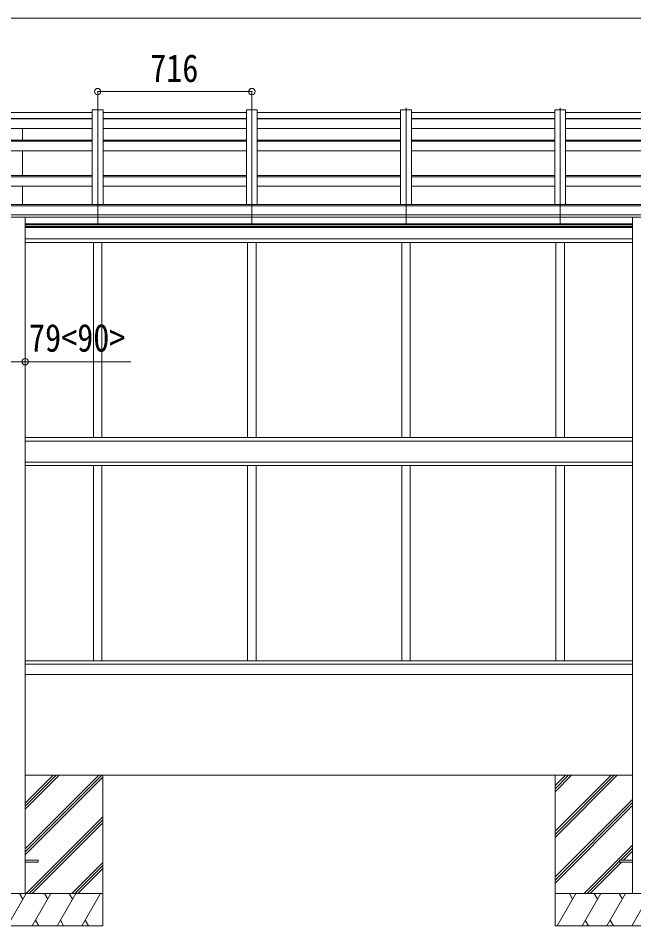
# Model space of a CAD drawing. Units: millimetres at full size, sheet at 1:30; details may follow other scales. Extents: x -8385 to 8479, y -5853 to 5787.
# Drawn here: x 2885 to 5745, y -1250 to 2967 of the extents above; entities that cross this region are included whole.
import ezdxf
from ezdxf.enums import TextEntityAlignment as Align

# ---------------------------------------------------------------- set-up
doc = ezdxf.new("R2010")
doc.units = ezdxf.units.MM
doc.header["$LTSCALE"] = 30
doc.header["$PDMODE"] = 32
doc.header["$PDSIZE"] = 30
for name, color, linetype, lineweight in [('0-0_0', 7, 'Continuous', 9), ('0-1_本体', 4, 'Continuous', 9), ('0-2_部品', 7, 'Continuous', 9), ('0-8_PARTS2', 2, 'Continuous', 9), ('0-A_寸法', 6, 'Continuous', 9), ('1-1_GLASS', 4, 'Continuous', 9)]:
    doc.layers.add(name, color=color, linetype=linetype, lineweight=lineweight)
doc.styles.add('ＭＳ ゴシック', font='')
doc.styles.get('ＭＳ ゴシック').set_extended_font_data('MS Gothic')

msp = doc.modelspace()

# ---------------------------------------------------------------- linework, layer by layer
at = {"layer": '0-0_0'}
for p, q in [((2918.15, -550.48), (5739.15, -550.48)), ((2918.15, -892.21), (3259.88, -550.48)), ((2918.15, -906.35), (3274.02, -550.48)), ((2918.15, -708.36), (3076.03, -550.48)), ((2918.15, -694.22), (3061.89, -550.48)), ((2918.15, -680.08), (3047.74, -550.48)), ((2918.15, -920.49), (3278.65, -559.99)), ((3278.65, -550.48), (3278.65, -1250.48)), ((5378.65, -550.48), (5378.65, -1250.48)), ((5378.65, -811.21), (5639.38, -550.48)), ((5378.65, -825.35), (5653.52, -550.48)), ((5378.65, -839.49), (5667.66, -550.48)), ((5378.65, -627.36), (5455.53, -550.48)), ((5378.65, -613.22), (5441.39, -550.48)), ((5378.65, -599.08), (5427.24, -550.48)), ((5378.65, -1023.34), (5739.15, -662.84)), ((5378.65, -1037.48), (5739.15, -676.98)), ((5378.65, -1051.62), (5739.15, -691.13)), ((2922.01, -1100.48), (3278.65, -743.84)), ((2936.15, -1100.48), (3278.65, -757.98)), ((2950.29, -1100.48), (3278.65, -772.13)), ((5513.64, -1100.48), (5739.15, -874.97)), ((5682.29, -945.97), (5739.15, -889.12)), ((5696.43, -945.97), (5739.15, -903.26)), ((3134.14, -1100.48), (3278.65, -955.97)), ((5527.78, -1100.48), (5678.65, -949.62)), ((5541.92, -1100.48), (5687.43, -954.97)), ((3148.28, -1100.48), (3278.65, -970.12)), ((3162.42, -1100.48), (3278.65, -984.26)), ((3278.65, -1100.48), (2478.65, -1100.48)), ((2835.35, -1250.48), (2921.95, -1100.48)), ((2906.95, -1126.46), (2891.95, -1100.48)), ((2950.82, -1250.48), (3037.42, -1100.48)), ((3022.42, -1126.46), (3007.42, -1100.48)), ((3066.29, -1250.48), (3152.89, -1100.48)), ((3122.89, -1100.48), (3137.89, -1126.46)), ((3181.76, -1250.48), (3268.36, -1100.48)), ((6178.65, -1100.48), (5378.65, -1100.48)), ((5388.94, -1250.48), (5475.54, -1100.48)), ((5460.54, -1126.46), (5445.54, -1100.48)), ((5504.41, -1250.48), (5591.01, -1100.48)), ((5576.01, -1126.46), (5561.01, -1100.48)), ((5619.88, -1250.48), (5706.48, -1100.48)), ((5691.48, -1126.46), (5676.48, -1100.48)), ((5735.35, -1250.48), (5821.95, -1100.48)), ((2478.65, -1250.48), (3278.65, -1250.48)), ((2965.82, -1224.5), (2980.81, -1250.48)), ((3081.29, -1224.5), (3096.28, -1250.48)), ((3196.76, -1224.5), (3211.75, -1250.48)), ((5378.65, -1250.48), (6178.65, -1250.48)), ((5519.4, -1224.5), (5534.4, -1250.48)), ((5634.88, -1224.5), (5649.88, -1250.48))]:
    msp.add_line(p, q, dxfattribs=at)
at = {"layer": '0-1_本体'}
for p, q in [((3229.65, 2541.06), (3229.65, 2101.77)), ((3279.65, 2541.06), (3229.65, 2541.06)), ((3279.65, 2541.06), (3279.65, 2101.77)), ((3945.65, 2541.06), (3945.65, 2101.77)), ((3995.65, 2541.06), (3945.65, 2541.06)), ((3995.65, 2541.06), (3995.65, 2101.77)), ((4661.65, 2541.06), (4661.65, 2101.77)), ((4711.65, 2541.06), (4661.65, 2541.06)), ((4711.65, 2541.06), (4711.65, 2101.77)), ((5377.65, 2541.06), (5377.65, 2101.77)), ((5427.65, 2541.06), (5377.65, 2541.06)), ((5427.65, 2541.06), (5427.65, 2101.77)), ((2563.65, 2528.06), (3229.65, 2528.06)), ((2563.65, 2501.34), (3229.65, 2501.34)), ((2563.65, 2498.76), (3229.65, 2498.76)), ((3279.65, 2528.06), (3945.65, 2528.06)), ((3279.65, 2501.34), (3945.65, 2501.34)), ((3279.65, 2498.76), (3945.65, 2498.76)), ((3995.65, 2528.06), (4661.65, 2528.06)), ((3995.65, 2501.34), (4661.65, 2501.34)), ((3995.65, 2498.76), (4661.65, 2498.76)), ((4711.65, 2528.06), (5377.65, 2528.06)), ((4711.65, 2501.34), (5377.65, 2501.34)), ((4711.65, 2498.76), (5377.65, 2498.76)), ((5427.65, 2528.06), (6093.65, 2528.06)), ((5427.65, 2501.34), (6093.65, 2501.34)), ((5427.65, 2498.76), (6093.65, 2498.76)), ((2563.65, 2454.03), (3229.65, 2454.03)), ((2906.15, 2400.29), (2906.15, 2454.03)), ((3279.65, 2454.03), (3945.65, 2454.03)), ((3995.65, 2454.03), (4661.65, 2454.03)), ((4711.65, 2454.03), (5377.65, 2454.03)), ((5427.65, 2454.03), (6093.65, 2454.03)), ((2563.65, 2400.29), (3229.65, 2400.29)), ((2563.65, 2394.73), (3229.65, 2394.73)), ((3279.65, 2400.29), (3945.65, 2400.29)), ((3279.65, 2394.73), (3945.65, 2394.73)), ((3995.65, 2400.29), (4661.65, 2400.29)), ((3995.65, 2394.73), (4661.65, 2394.73)), ((4711.65, 2400.29), (5377.65, 2400.29)), ((4711.65, 2394.73), (5377.65, 2394.73)), ((5427.65, 2400.29), (6093.65, 2400.29)), ((5427.65, 2394.73), (6093.65, 2394.73)), ((2563.65, 2350.73), (3229.65, 2350.73)), ((2906.15, 2236.64), (2906.15, 2350.73)), ((3279.65, 2350.73), (3945.65, 2350.73)), ((3995.65, 2350.73), (4661.65, 2350.73)), ((4711.65, 2350.73), (5377.65, 2350.73)), ((5427.65, 2350.73), (6093.65, 2350.73)), ((2563.65, 2236.64), (3229.65, 2236.64)), ((3279.65, 2236.64), (3945.65, 2236.64)), ((3995.65, 2236.64), (4661.65, 2236.64)), ((4711.65, 2236.64), (5377.65, 2236.64)), ((5427.65, 2236.64), (6093.65, 2236.64)), ((2563.65, 2229.85), (3229.65, 2229.85)), ((3279.65, 2229.85), (3945.65, 2229.85)), ((3995.65, 2229.85), (4661.65, 2229.85)), ((4711.65, 2229.85), (5377.65, 2229.85)), ((5427.65, 2229.85), (6093.65, 2229.85)), ((2563.65, 2186.29), (3229.65, 2186.29)), ((2906.15, 2101.77), (2906.15, 2186.29)), ((3279.65, 2186.29), (3945.65, 2186.29)), ((3995.65, 2186.29), (4661.65, 2186.29)), ((4711.65, 2186.29), (5377.65, 2186.29)), ((5427.65, 2186.29), (6093.65, 2186.29)), ((6828.15, 2095.06), (1829.15, 2095.06)), ((6804.65, 2101.77), (1852.65, 2101.77)), ((1829.15, 2053.84), (6828.15, 2053.84)), ((6828.15, 2041.99), (1829.15, 2042.06)), ((2918.15, 2041.9), (2918.15, -1100.51)), ((5739.15, 2041.9), (5739.15, -1100.51))]:
    msp.add_line(p, q, dxfattribs=at)
at = {"layer": '0-2_部品', "color": 4}
for p, q in [((2918.15, -945.97), (2978.65, -945.97)), ((2918.15, -954.97), (2978.65, -954.97)), ((2978.65, -945.97), (2978.65, -954.97)), ((5678.65, -945.97), (5739.15, -945.97)), ((5678.65, -945.97), (5678.65, -954.97)), ((5678.65, -954.97), (5739.15, -954.97))]:
    msp.add_line(p, q, dxfattribs=at)
at = {"layer": '0-8_PARTS2'}
for p, q in [((3254.65, 2007.06), (3254.65, 2550.9)), ((3970.65, 2007.06), (3970.65, 2550.9)), ((4686.65, 2007.06), (4686.65, 2550.9)), ((5402.65, 2007.06), (5402.65, 2550.9))]:
    msp.add_line(p, q, dxfattribs=at)
at = {"layer": '0-A_寸法'}
for p, q in [((1802.65, 2967.06), (6854.64, 2967.06)), ((3254.65, 2625.62), (3254.65, 2508.02)), ((3254.65, 2625.62), (3970.65, 2625.62)), ((3970.65, 2625.62), (3970.65, 2508.02)), ((2839.15, 1370.78), (2918.15, 1370.78)), ((2918.15, 1370.78), (3409.33, 1370.78))]:
    msp.add_line(p, q, dxfattribs=at)
for p in [(3254.65, 2625.62), (3970.65, 2625.62), (2918.15, 1370.78)]:
    msp.add_point(p, dxfattribs=at)
at = {"layer": '1-1_GLASS'}
for p, q in [((2918.15, 2010.74), (5739.15, 2010.74)), ((2918.15, 2007.24), (5739.15, 2007.24)), ((2918.15, 1998.24), (5739.15, 1998.24)), ((2918.15, 1994.74), (5739.15, 1994.74)), ((2918.15, 1941.24), (5739.15, 1941.24)), ((2918.15, 1925.24), (5739.15, 1925.24)), ((3234.65, 1925.24), (3234.65, 1018.24)), ((3274.65, 1925.24), (3274.65, 1018.24)), ((3950.65, 1925.24), (3950.65, 1018.24)), ((3990.65, 1925.24), (3990.65, 1018.24)), ((4666.65, 1925.24), (4666.65, 1018.24)), ((4706.65, 1925.24), (4706.65, 1018.24)), ((5382.65, 1925.24), (5382.65, 1018.24)), ((5422.65, 1925.24), (5422.65, 1018.24)), ((2918.15, 1018.24), (5739.15, 1018.24)), ((2918.15, 1002.24), (5739.15, 1002.24)), ((2918.15, 904.24), (5739.15, 904.24)), ((2918.15, 888.24), (5739.15, 888.24)), ((3234.65, -18.76), (3234.65, 888.24)), ((3274.65, -18.76), (3274.65, 888.24)), ((3950.65, 888.24), (3950.65, -18.76)), ((3990.65, 888.24), (3990.65, -18.76)), ((4666.65, 888.24), (4666.65, -18.76)), ((4706.65, 888.24), (4706.65, -18.76)), ((5382.65, -18.76), (5382.65, 888.24)), ((5422.65, -18.76), (5422.65, 888.24)), ((2918.15, -18.76), (5739.15, -18.76)), ((2918.15, -34.76), (5739.15, -34.76)), ((2918.15, -83.26), (5739.15, -83.26))]:
    msp.add_line(p, q, dxfattribs=at)

# ---------------------------------------------------------------- texts
at = {"layer": '0-A_寸法', "color": 7, "style": 'ＭＳ ゴシック', "width": 0.85}
for s, p in [('716', (3498.65, 2631.62)), ('79<90>', (2935.74, 1378.78))]:
    msp.add_text(s, height=129, dxfattribs=at).set_placement(p, align=Align.BOTTOM_LEFT)

doc.saveas('drawing.dxf')
